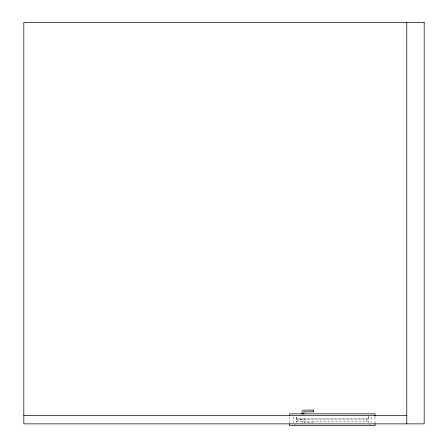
<?xml version="1.0" encoding="UTF-8"?>
<svg xmlns="http://www.w3.org/2000/svg" width="448" height="448" viewBox="0 0 448 448"><rect width="100%" height="100%" fill="white"/><g stroke="black" fill="none" stroke-linecap="round" stroke-linejoin="round"><path stroke-width="0.34" stroke-dasharray="2.24 1.68" d="M294.325 424.99L295.456 424.379M296.24 419.07L368.48 419.07M300.3 419.597L305.15 419.597M296.24 421.859L368.48 421.859M313.387 422.643L304.13 422.626L303.811 419.597M369.264 424.379L370.395 424.99M302.154 422.8L302.075 419.597M375.01 416.965L375.01 423.858M371.269 416.97L371.269 422.481M368.48 416.97L368.48 422.481M368.306 415.593L368.306 418.897L296.414 418.897L296.414 415.593M366.828 419.07L366.828 421.859M305.334 418.897L305.334 419.597M300.115 418.897L300.115 419.597M297.892 419.07L297.892 421.859M296.24 416.97L296.24 422.481M293.457 416.97L293.457 422.481M289.71 416.853L289.71 422.582"/><path stroke-width="0.67" d="M313.387 410.105L304.248 410.105C302.445 410.206 301.633 411.824 302.075 414.243M313.387 411.846L304.164 411.858L303.817 412.21L303.811 414.243M23.817 415.593L406.778 415.593M406.778 22.4L406.778 423.858M375.01 416.276L375.01 413.851L289.71 413.851L289.71 415.593M375.01 423.858L375.01 425.6L289.71 425.6L289.71 423.858M313.387 410.312L313.387 411.645M424.183 22.4L23.817 22.4L23.817 423.858L424.183 423.858L424.183 22.4"/></g></svg>
